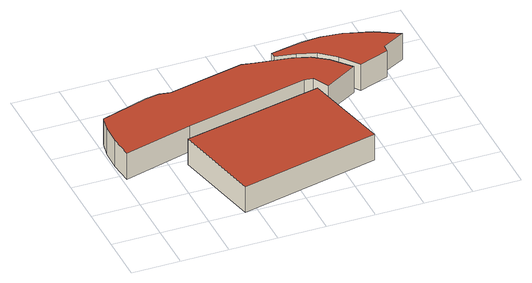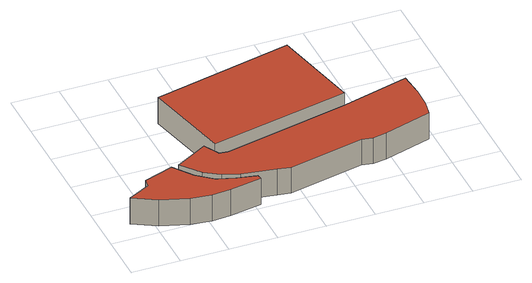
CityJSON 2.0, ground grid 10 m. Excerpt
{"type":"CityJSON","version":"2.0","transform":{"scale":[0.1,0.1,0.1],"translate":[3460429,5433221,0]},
"CityObjects":{
"building1":{"type":"Building","geometry":[{"type":"MultiSurface","lod":"2","boundaries":[[[0,1,2,3]],[[3,4,5,0]],[[0,5,6,1]],[[1,6,7,2]],[[2,7,4,3]],[[7,6,5,4]]],"semantics":{"surfaces":[{"type":"GroundSurface"},{"type":"WallSurface"},{"type":"RoofSurface"}],"values":[0,1,1,1,1,2]}}]},
"building2":{"type":"Building","geometry":[{"type":"MultiSurface","lod":"2","boundaries":[[[8,9,10,11,12,13,14,15,16,17,18,19,20,21,22,23,24]],[[24,25,26,8]],[[8,26,27,9]],[[9,27,28,10]],[[10,28,29,11]],[[11,29,30,12]],[[12,30,31,13]],[[13,31,32,14]],[[14,32,33,15]],[[15,33,34,16]],[[16,34,35,17]],[[17,35,36,18]],[[18,36,37,19]],[[19,37,38,20]],[[20,38,39,21]],[[21,39,40,22]],[[22,40,41,23]],[[23,41,25,24]],[[41,40,39,38,37,36,35,34,33,32,31,30,29,28,27,26,25]]],"semantics":{"surfaces":[{"type":"GroundSurface"},{"type":"WallSurface"},{"type":"RoofSurface"}],"values":[0,1,1,1,1,1,1,1,1,1,1,1,1,1,1,1,1,1,2]}}]},
"building3":{"type":"Building","geometry":[{"type":"MultiSurface","lod":"2","boundaries":[[[42,43,44,45,46,47,48,49,50,51,52,53,54]],[[54,55,56,42]],[[42,56,57,43]],[[43,57,58,44]],[[44,58,59,45]],[[45,59,60,46]],[[46,60,61,47]],[[47,61,62,48]],[[48,62,63,49]],[[49,63,64,50]],[[50,64,65,51]],[[51,65,66,52]],[[52,66,67,53]],[[53,67,55,54]],[[67,66,65,64,63,62,61,60,59,58,57,56,55]]],"semantics":{"surfaces":[{"type":"GroundSurface"},{"type":"WallSurface"},{"type":"RoofSurface"}],"values":[0,1,1,1,1,1,1,1,1,1,1,1,1,1,2]}}]}
},
"vertices":[
[175,0,0],[134,187,0],[425,248,0],[467,66,0],[467,66,60],[175,0,60],[134,187,60],[425,248,60],
[482,325,0],[515,286,0],[447,246,0],[429,279,0],[411,281,0],[154,225,0],[9,186,0],[4,235,0],[5,277,0],[11,309,0],[111,339,0],[139,344,0],[162,340,0],[320,374,0],[347,369,0],[417,358,0],[452,346,0],[452,346,60],[482,325,60],[515,286,60],[447,246,60],[429,279,60],[411,281,60],[154,225,60],[9,186,60],[4,235,60],[5,277,60],[11,309,60],[111,339,60],[139,344,60],[162,340,60],[320,374,60],[347,369,60],[417,358,60],
[530,287,0],[501,327,0],[468,354,0],[430,366,0],[389,375,0],[387,386,0],[454,398,0],[493,401,0],[536,396,0],[593,378,0],[642,351,0],[594,326,0],[593,309,0],[593,309,60],[530,287,60],[501,327,60],[468,354,60],[430,366,60],[389,375,60],[387,386,60],[454,398,60],[493,401,60],[536,396,60],[593,378,60],[642,351,60],[594,326,60]
]}
